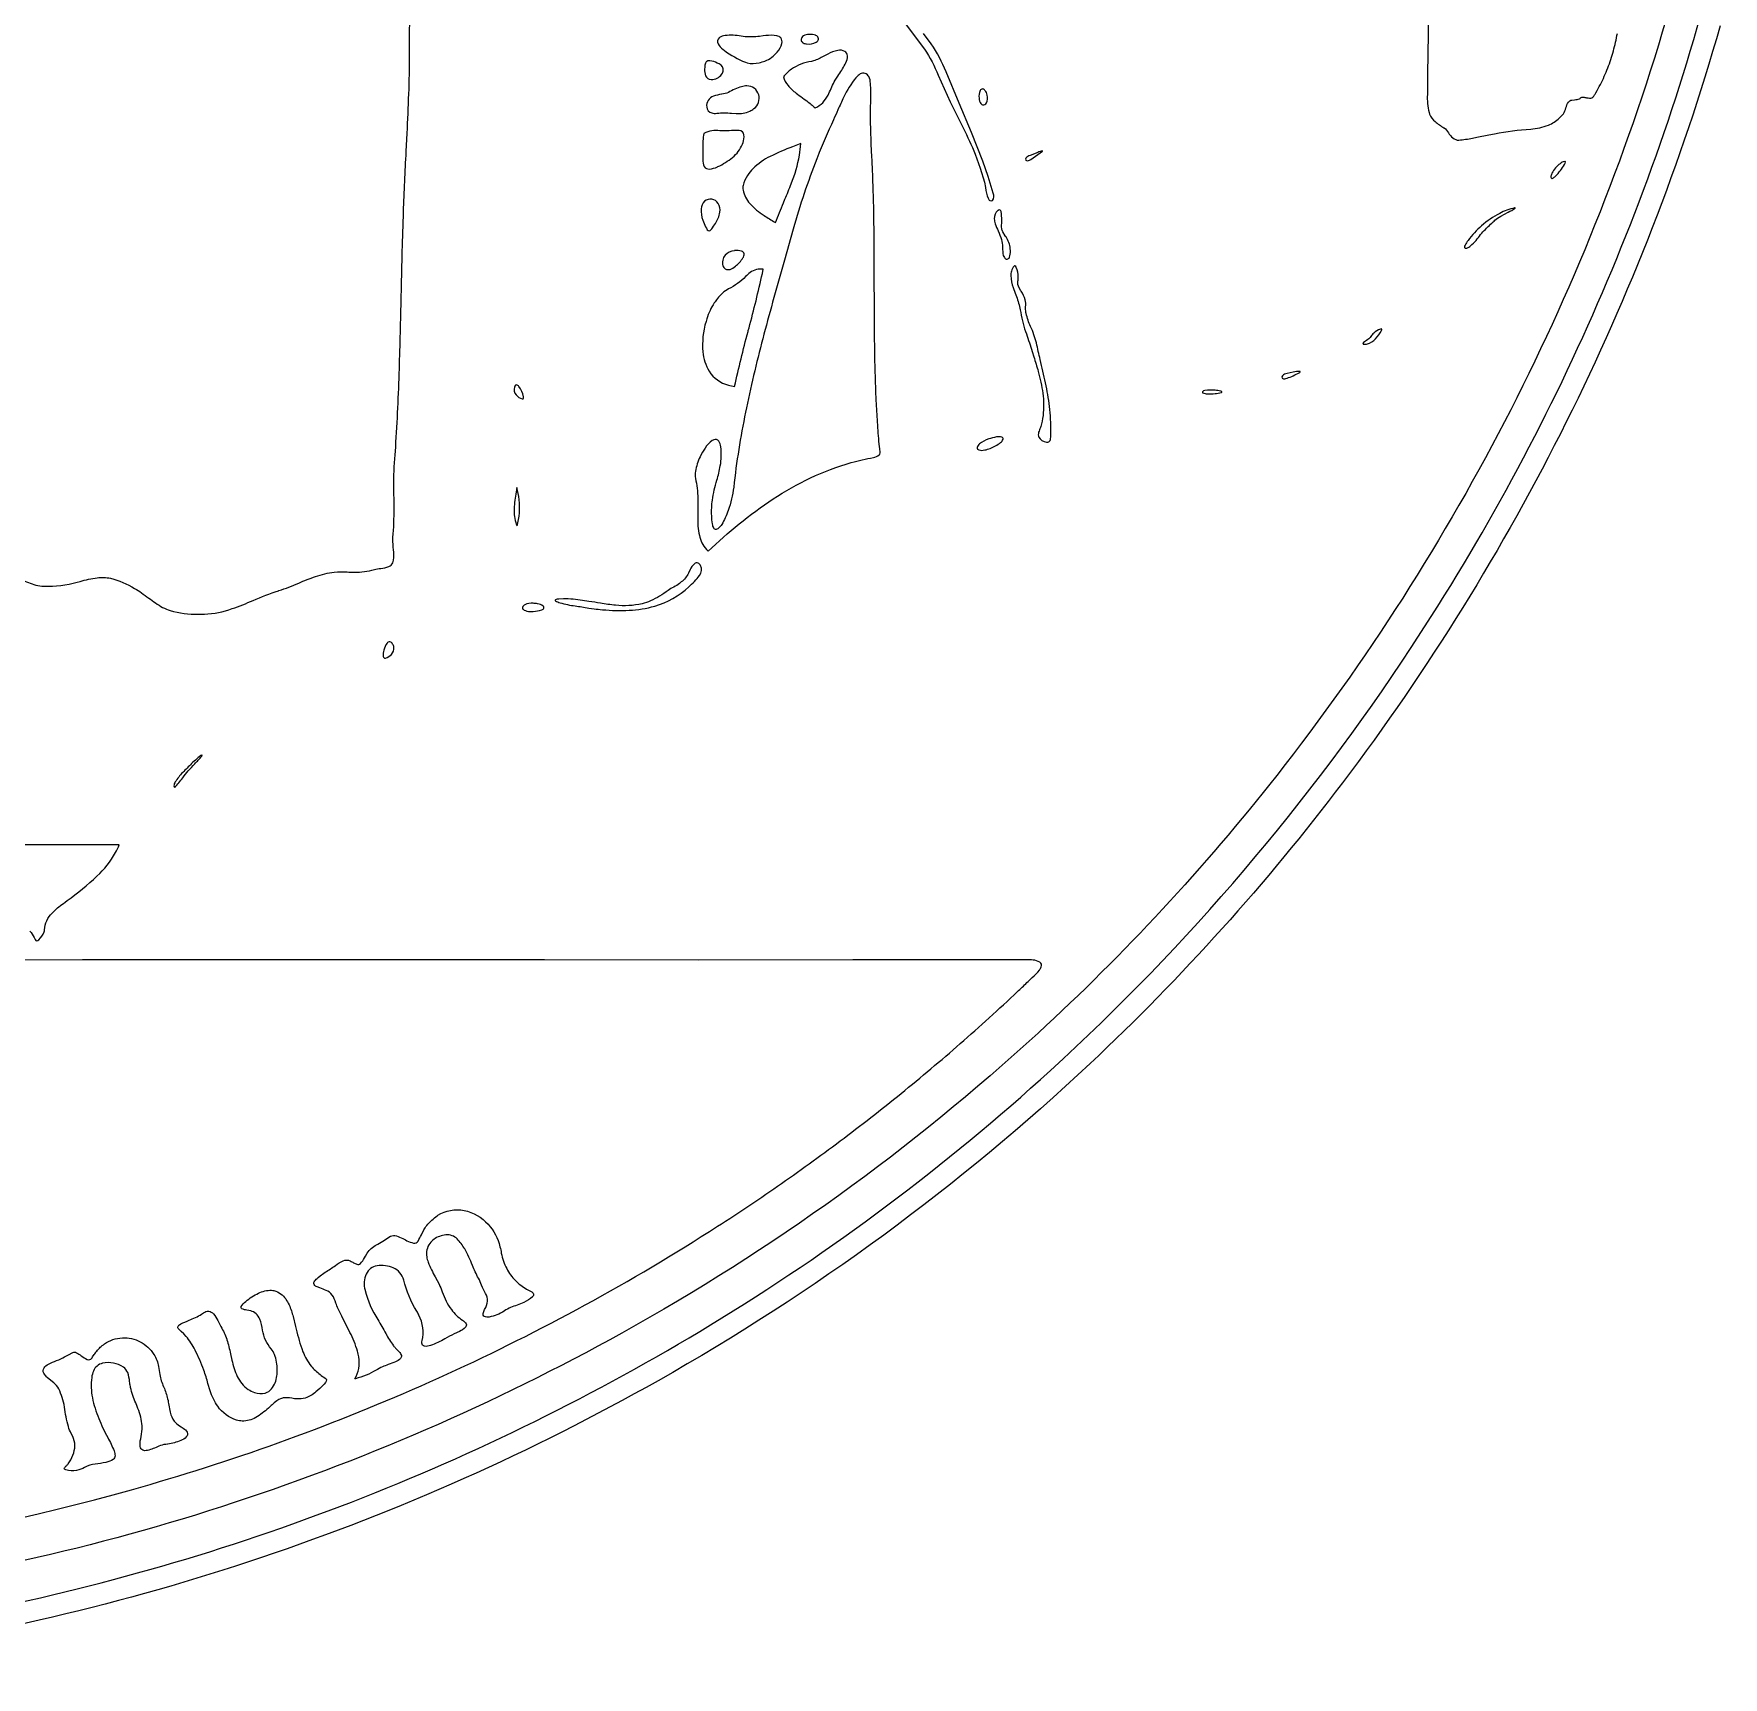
# Model space of a CAD drawing. Header units: metres. Extents: x 0.2 to 11.8, y 0.2 to 11.8.
# Drawn here: x 7.265 to 11.585, y 0.196 to 4.399 of the extents above; entities that cross this region are included whole.
import ezdxf

# ---------------------------------------------------------------- set-up
doc = ezdxf.new("R2010")
doc.units = ezdxf.units.M

msp = doc.modelspace()

# ---------------------------------------------------------------- linework, layer by layer
at = {"layer": 'Layer 1', "color": 0}
for points in [[(11.44927, 4.46999, -0.0971), (10.44344, 2.50247, -0.0402), (9.83347, 1.84359, -0.059), (8.7686, 1.07638, -0.0978), (6.65384, 0.39465, -0.0405), (5.75194, 0.3625), (5.75194, 0.3625, -0.0594), (4.44979, 0.57958, -0.0971), (2.48925, 1.59258, -0.0395), (1.84545, 2.19202, -0.0601), (1.06715, 3.27993, -0.097), (0.39794, 5.38226, -0.0386)], [(11.57739, 4.41896, -0.0927), (10.6115, 2.48336, -0.0422), (9.96654, 1.76588, -0.06), (8.8615, 0.95466, -0.0949), (6.76544, 0.24878, -0.0408), (5.83409, 0.1986), (5.83409, 0.1986, -0.0591), (4.50075, 0.39601, -0.0974), (2.46498, 1.4013, -0.0411), (1.76765, 2.03208, -0.0598), (0.95989, 3.13387, -0.0973), (0.24615, 5.28886, -0.0403)], [(0.37504, 4.84973, 0.085), (1.09177, 3.01738, 0.0488), (1.74968, 2.13395, 0.0626), (2.83666, 1.20596, 0.083), (4.59307, 0.42825, 0.0502), (5.71077, 0.25844), (5.71077, 0.25844, 0.061), (7.09344, 0.35942, 0.0883), (8.9956, 1.09734, 0.0481), (9.8648, 1.74779, 0.0623), (10.78766, 2.82955, 0.0861), (11.58365, 4.657, 0.0486)], [(10.83202, 4.50172), (10.83058, 4.39858), (10.8295, 4.29551), (10.8294, 4.2801, -0.0085), (10.82882, 4.24361, 0.0781), (10.83317, 4.19764), (10.83442, 4.19358, 0.1368), (10.84866, 4.17421, 0.0357), (10.87118, 4.15849), (10.87198, 4.15799, -0.1182), (10.8825, 4.14593, 0.0503), (10.88769, 4.13866, 0.113), (10.90168, 4.12821, 0.1046), (10.90915, 4.12707), (10.90915, 4.12707, 0.0345), (10.94414, 4.13218), (10.95512, 4.13425), (10.98574, 4.14023), (11.00076, 4.14324, -0.0379), (11.09309, 4.15522, 0.0767), (11.1385, 4.16537, 0.098), (11.16624, 4.18349), (11.17448, 4.19136, 0.1161), (11.18191, 4.20542), (11.18309, 4.20914, -0.0812), (11.1895, 4.22403, -0.1941), (11.19795, 4.22945), (11.20537, 4.23033, 0.0918), (11.21778, 4.2328, 0.1022), (11.22033, 4.23483, -0.2456), (11.22739, 4.23696, -0.0358), (11.23595, 4.23553, 0.0294), (11.24387, 4.23413, 0.2782), (11.25427, 4.23941, 0.0342), (11.25848, 4.24617), (11.25969, 4.24831, 0.0127), (11.2712, 4.26913, 0.0274), (11.29025, 4.31165, 0.0246), (11.30451, 4.35522, 0.0214), (11.31466, 4.39971, 0.0318)], [(7.23316, 3.00372, 0.0397), (7.26973, 2.9892, 0.0646), (7.29105, 2.98597, 0.0671), (7.3762, 2.99659), (7.38319, 2.99842, -0.0357), (7.42731, 3.00787, -0.0847), (7.46119, 3.00658, -0.0787), (7.52276, 2.98072, -0.016), (7.54035, 2.96939, -0.0095), (7.55879, 2.95599, 0.0379), (7.5944, 2.93208, 0.0487), (7.61382, 2.92394, 0.0729), (7.685, 2.91437), (7.70109, 2.91466), (7.70109, 2.91466, 0.0731), (7.77245, 2.92889, 0.0183), (7.82584, 2.94994, -0.0255), (7.89065, 2.97473), (7.89159, 2.97501, 0.0259), (7.94232, 2.99431, -0.02), (7.98529, 3.01105, -0.0456), (8.03315, 3.02246, -0.0471), (8.06638, 3.02276, 0.0128), (8.08472, 3.02211, 0.0632), (8.13598, 3.02865, -0.0243), (8.15217, 3.03181, 0.06), (8.17307, 3.0368, 0.0746), (8.17889, 3.04037, 0.1734), (8.1847, 3.0528, 0.0574), (8.18472, 3.07965), (8.18414, 3.0865), (8.18387, 3.0896, -0.044), (8.18449, 3.12696), (8.18541, 3.14031, 0.0154), (8.18611, 3.18993), (8.18558, 3.24098, -0.0222), (8.18901, 3.3222), (8.1904, 3.34201, 0.0085), (8.19983, 3.5423, 0.0026), (8.2046, 3.72764), (8.20494, 3.74314, -0.0032), (8.21036, 3.94381, -0.004), (8.21738, 4.09789), (8.21973, 4.14447, 0.0044), (8.22402, 4.24504, 0.0093), (8.22589, 4.34506), (8.22585, 4.35251, -0.0117), (8.22683, 4.44609)], [(9.49604, 4.42203), (9.54279, 4.35951, -0.0471), (9.57805, 4.29325), (9.60872, 4.22461), (9.6418, 4.15811, -0.0189), (9.67263, 4.09071), (9.68552, 4.05561), (9.69583, 4.01907), (9.69846, 4.00551, 0.0743), (9.70572, 3.97819, 0.4827), (9.71694, 3.9728, 0.252), (9.7184, 3.99095), (9.7184, 3.99095), (9.70525, 4.03423), (9.69177, 4.07358), (9.66312, 4.14683), (9.63173, 4.22117), (9.59825, 4.30127, 0.0453), (9.5599, 4.37356), (9.54044, 4.39946, -0.0305)], [(7.25512, 2.10427, -0.0714), (7.26562, 2.08828), (7.26804, 2.08321, 0.2367), (7.27252, 2.0792, 0.2251), (7.27784, 2.08199), (7.27819, 2.08236, 0.1014), (7.29131, 2.10238, 0.0626), (7.29245, 2.10777, -0.1732), (7.31153, 2.15058, -0.0486), (7.34079, 2.17532), (7.34509, 2.17846), (7.35019, 2.18219, 0.0323), (7.42642, 2.24488, 0.0788), (7.47376, 2.30491, 0.0285), (7.48326, 2.32502), (7.3928, 2.325), (7.30238, 2.32506), (7.21198, 2.32519)], [(6.00738, 0.46671, 0.0708), (7.56248, 0.68954, 0.0352), (8.30049, 0.96186, 0.0179), (8.65327, 1.13651, 0.0181), (8.99284, 1.33618, 0.0091), (9.15709, 1.44523, 0.0092), (9.31735, 1.56037, 0.0093), (9.47339, 1.68147, 0.0094), (9.625, 1.80855, 0.0051), (9.69905, 1.8743, 0.0059), (9.77185, 1.9415), (9.78319, 1.9521, 0.0143), (9.80765, 1.97567, -0.0205), (9.81845, 1.98573, 0.0592), (9.83677, 2.00464, 0.0575), (9.84131, 2.01298, 0.3927), (9.83752, 2.02491, 0.1108), (9.8204, 2.03041, 0.0441), (9.80359, 2.03114, -0.0139), (9.77344, 2.03085), (9.75436, 2.03089), (9.72501, 2.0308), (9.705, 2.03079), (9.65565, 2.03073), (9.55694, 2.03062), (9.35965, 2.03048), (8.96537, 2.03038), (8.57138, 2.03042), (8.17747, 2.03052), (7.78349, 2.03056), (7.38921, 2.03042), (7.19192, 2.03025)]]:
    msp.add_lwpolyline(points, format="xyb", dxfattribs=at)
for points in [[(9.13471, 4.32923, 0.1307), (9.16612, 4.35226, 0.1194), (9.17781, 4.37448, 0.2311), (9.17516, 4.38829, 0.1657), (9.16529, 4.39372, 0.0838), (9.13719, 4.39413), (9.13022, 4.39325), (9.12053, 4.3921), (9.11692, 4.39177, -0.072), (9.0736, 4.39292, 0.0731), (9.03282, 4.39424, 0.1251), (9.01835, 4.38913), (9.01758, 4.38845, 0.3588), (9.01505, 4.37306, 0.1062), (9.02756, 4.35881), (9.03023, 4.3567, 0.0662), (9.08468, 4.32625), (9.08898, 4.32484, 0.1299), (9.11996, 4.32486, 0.029), (9.13471, 4.32923)], [(9.24109, 4.37284, 0.156), (9.26581, 4.37743, 0.2244), (9.27184, 4.38503), (9.27187, 4.38605, 0.2793), (9.2651, 4.39491), (9.26441, 4.39524, 0.1057), (9.24756, 4.39707, 0.0299), (9.24037, 4.3962, 0.2213), (9.22867, 4.38904, 0.4239), (9.23264, 4.37546, 0.1168), (9.24109, 4.37284)], [(9.01292, 4.32416, 0.0751), (8.99393, 4.32997, 0.2577), (8.98451, 4.32676, 0.1454), (8.98086, 4.31555, 0.0312), (8.98055, 4.30383, 0.1549), (8.98506, 4.28805, 0.2783), (9.00138, 4.28187, 0.2256), (9.02623, 4.29839, 0.3818), (9.0226, 4.31834, 0.0805), (9.01292, 4.32416)], [(9.26357, 4.20915, 0.163), (9.29601, 4.24164, 0.0204), (9.30408, 4.2589, -0.0191), (9.31185, 4.27561, -0.0232), (9.32395, 4.29497, 0.0379), (9.3417, 4.32469, 0.1222), (9.34595, 4.34236, 0.2492), (9.3391, 4.35366, 0.193), (9.32076, 4.35637, 0.0694), (9.2954, 4.34677), (9.28525, 4.3415, -0.0438), (9.25892, 4.32939), (9.25347, 4.32808, 0.1152), (9.20233, 4.30805, 0.0648), (9.18201, 4.28911, 0.1184), (9.19414, 4.26668), (9.19596, 4.26449, 0.0524), (9.21756, 4.24478, 0.0094), (9.23503, 4.23191), (9.24174, 4.22707, -0.0273), (9.26357, 4.20915)], [(9.4121, 3.3154, 0.1445), (9.42668, 3.3218, 0.1965), (9.42943, 3.32742, 0.0278), (9.42793, 3.34239), (9.42625, 3.35684, -0.0058), (9.42217, 3.41259, -0.0047), (9.41922, 3.46744, -0.0103), (9.41469, 3.68443), (9.41444, 3.79259, 0.0025), (9.41376, 3.90133, 0.0052), (9.41136, 4.01122, 0.0041), (9.40819, 4.08445), (9.40666, 4.11665, -0.0179), (9.40521, 4.22474), (9.4053, 4.22828, 0.0292), (9.40468, 4.27216, 0.091), (9.40056, 4.28946), (9.39903, 4.29165, 0.1842), (9.38752, 4.29855, 0.1956), (9.37531, 4.29428, 0.0534), (9.36753, 4.28668, 0.0628), (9.33592, 4.23637, 0.0108), (9.32139, 4.20431, -0.0089), (9.31011, 4.17922, 0.0157), (9.26891, 4.083), (9.26823, 4.08131), (9.26734, 4.07912, 0.0141), (9.23501, 3.99079, 0.0132), (9.20726, 3.89944), (9.18474, 3.81989), (9.15444, 3.71243, 0.0095), (9.10584, 3.52523, 0.0082), (9.08513, 3.43095, 0.0104), (9.06783, 3.33592, 0.0137), (9.05483, 3.23967, -0.0561), (9.04084, 3.17985, -0.0495), (9.02417, 3.14399, -0.0581), (9.01799, 3.13614, -0.158), (9.00971, 3.1312, -0.3115), (9.00397, 3.13487, -0.0826), (9.00057, 3.14537, -0.0547), (8.99867, 3.18709, -0.0201), (9.00035, 3.20658, -0.0367), (9.01178, 3.25761, 0.0259), (9.02061, 3.29407, 0.0767), (9.02176, 3.34266, 0.1273), (9.01686, 3.35749, 0.3672), (9.00417, 3.36086, 0.0528), (8.99998, 3.35871, 0.0897), (8.98168, 3.33958, 0.0459), (8.96898, 3.31752, 0.0655), (8.95671, 3.28007, 0.0992), (8.95694, 3.26203, -0.0563), (8.96286, 3.21082, -0.0084), (8.96288, 3.17683), (8.96277, 3.16326, 0.0586), (8.96695, 3.11633, 0.13), (8.985, 3.08016), (8.98958, 3.07563, -0.0194), (9.06849, 3.14535, -0.0264), (9.15571, 3.20931, -0.0341), (9.25134, 3.26312, -0.0423), (9.35555, 3.30236, -0.0242), (9.4121, 3.3154)], [(9.01192, 4.19557, -0.0565), (9.04918, 4.1956), (9.0608, 4.19481, 0.1211), (9.09615, 4.20101, 0.0572), (9.10648, 4.20744, 0.3087), (9.11874, 4.24317, 0.3422), (9.08846, 4.26554, 0.0769), (9.07448, 4.26338, 0.0581), (9.04133, 4.24904, -0.0775), (9.02461, 4.24443), (9.02343, 4.24422, 0.0453), (9.00318, 4.2394, 0.3558), (8.98572, 4.21163, 0.2985), (8.99856, 4.1967, 0.1165), (9.01192, 4.19557)], [(9.6914, 4.21743, 0.3473), (9.70103, 4.22203, 0.188), (9.70329, 4.24211, 0.1192), (9.69727, 4.25425, 0.2186), (9.69097, 4.25813, 0.2768), (9.6855, 4.25386, 0.1311), (9.68233, 4.23424, 0.1518), (9.68701, 4.22024, 0.1571), (9.6914, 4.21743)], [(9.05177, 4.0826, 0.1195), (9.07745, 4.11642), (9.07891, 4.12055, 0.118), (9.08106, 4.1401, 0.3558), (9.06883, 4.1514), (9.06669, 4.15159, 0.027), (9.04353, 4.15098, -0.0461), (9.01977, 4.15083, 0.1502), (8.97842, 4.1441, 0.0564), (8.9761, 4.10525, -0.0235), (8.97605, 4.09237, 0.0512), (8.9769, 4.06753, 0.0877), (8.97969, 4.05957, 0.2889), (8.99293, 4.05298, 0.0927), (9.0131, 4.05864), (9.0144, 4.05922, 0.0608), (9.05177, 4.0826)], [(9.16207, 3.91602, -0.0155), (9.18199, 3.96681), (9.18576, 3.97579, 0.0076), (9.20205, 4.01563, 0.0512), (9.223, 4.08847, 0.029), (9.22621, 4.1183), (9.20562, 4.11016, 0.0269), (9.1485, 4.08552, 0.0782), (9.10424, 4.05424, 0.0501), (9.09021, 4.03692, 0.0987), (9.07892, 4.01112, 0.0879), (9.07881, 3.99928, 0.1387), (9.09626, 3.96463, 0.0646), (9.13251, 3.93421, 0.0143), (9.16037, 3.91702), (9.16207, 3.91602)], [(9.81442, 4.07772), (9.84457, 4.09915, 0.9951), (9.84453, 4.09958, 0.0424), (9.83251, 4.09548), (9.81274, 4.08796, 0.1471), (9.80213, 4.08092, 0.3647), (9.80181, 4.07542, 0.28), (9.80837, 4.07454, 0.0881), (9.81442, 4.07772)], [(11.15655, 4.03503, 0.0592), (11.17942, 4.06463, 0.1416), (11.18173, 4.07167, 0.4898), (11.17926, 4.07273, 0.0878), (11.16864, 4.06672), (11.16529, 4.06422, 0.144), (11.14585, 4.03879, 0.1776), (11.14533, 4.03059, 0.4353), (11.14939, 4.02953, 0.1036), (11.15655, 4.03503)], [(9.008, 3.91372, 0.1058), (9.01952, 3.94238, 0.1853), (9.01522, 3.96519, 0.4537), (8.98045, 3.97064, 0.1916), (8.97153, 3.95141, 0.1062), (8.97579, 3.92232), (8.97912, 3.91358, 0.065), (8.98731, 3.89791, 0.2759), (8.9925, 3.89515, 0.1736), (8.99849, 3.89971, 0.0282), (9.008, 3.91372)], [(9.76195, 3.84911, 0.127), (9.75123, 3.87964), (9.75101, 3.88), (9.74942, 3.88259), (9.74353, 3.89259, -0.0779), (9.7402, 3.90084, -0.0313), (9.74013, 3.91392, 0.0418), (9.73945, 3.94002, 0.1664), (9.73633, 3.94762, 0.3502), (9.73131, 3.94729), (9.73058, 3.94679, 0.2537), (9.72129, 3.92582, 0.0769), (9.72375, 3.91321, 0.0134), (9.73112, 3.89474, -0.0143), (9.73983, 3.87278, -0.0729), (9.74224, 3.85352), (9.74228, 3.8518, 0.0638), (9.74434, 3.83233, 0.0894), (9.74714, 3.82666, 0.2458), (9.754, 3.8225, 0.2768), (9.75982, 3.82728, 0.1219), (9.76232, 3.8444), (9.76195, 3.84911)], [(10.95645, 3.87462, -0.0299), (10.98036, 3.90207), (10.98152, 3.90328, -0.0185), (10.99335, 3.91453, 0.0191), (11.00113, 3.92188, -0.0582), (11.0166, 3.93235), (11.03537, 3.9426, 0.0329), (11.05329, 3.95285, 0.6347), (11.05357, 3.95367), (11.05194, 3.9536, 0.0726), (11.01389, 3.93961, 0.0599), (10.96736, 3.90792, 0.0592), (10.93278, 3.87064, 0.0355), (10.92547, 3.85844, 0.1672), (10.92389, 3.85226, 0.3882), (10.92738, 3.85066, 0.0515), (10.93142, 3.85157, 0.0897), (10.94294, 3.85984, 0.0408), (10.95645, 3.87462)], [(9.05922, 3.80459, 0.0785), (9.07822, 3.82555, 0.1703), (9.08129, 3.83655, 0.2905), (9.07477, 3.84328, 0.1042), (9.05721, 3.84434), (9.0567, 3.84428, 0.2003), (9.03289, 3.83251, 0.26), (9.02741, 3.80536, 0.3484), (9.04128, 3.79573, 0.1471), (9.05638, 3.8023), (9.05922, 3.80459)], [(9.8656, 3.37946, 0.0188), (9.86509, 3.41376, 0.0171), (9.86244, 3.44582, 0.0242), (9.85241, 3.50619, 0.0098), (9.83864, 3.56566, -0.01), (9.83383, 3.58686, 0.0337), (9.82275, 3.62933, 0.0155), (9.81428, 3.65032, -0.0487), (9.80262, 3.68325), (9.80197, 3.6865, -0.0538), (9.80149, 3.70084, 0.0742), (9.80039, 3.71854, 0.0691), (9.7899, 3.74051), (9.78923, 3.74161), (9.78492, 3.74896, -0.174), (9.78179, 3.76655), (9.78201, 3.76868), (9.78264, 3.77678, 0.1079), (9.77759, 3.80164, 0.2314), (9.77383, 3.8054, 0.2005), (9.77218, 3.80484, 0.1473), (9.76498, 3.79192, 0.0718), (9.76349, 3.78045, 0.0673), (9.76958, 3.74986, 0.0112), (9.77624, 3.73115, -0.0391), (9.78697, 3.69726), (9.78769, 3.69298, 0.0471), (9.80111, 3.63797), (9.80334, 3.63138, -0.0073), (9.81813, 3.58648), (9.82234, 3.57289, -0.0093), (9.83356, 3.53532, -0.0341), (9.84523, 3.47973, -0.0625), (9.84599, 3.42264, -0.0347), (9.84012, 3.39444, -0.0322), (9.83713, 3.38627, 0.1009), (9.83355, 3.37317, 0.1217), (9.83499, 3.36773, 0.2311), (9.85441, 3.35435, 0.0707), (9.85858, 3.35454, 0.3164), (9.86472, 3.36116, 0.0587), (9.86557, 3.37391), (9.8656, 3.37946)], [(9.05721, 3.49715, -0.0125), (9.09154, 3.63756), (9.0922, 3.64005), (9.09399, 3.64687, 0.0123), (9.1281, 3.78618), (9.13025, 3.79657, 0.2112), (9.09706, 3.78842, 0.0437), (9.08519, 3.77803, -0.0821), (9.04191, 3.74638, 0.1106), (9.01315, 3.72165, 0.0176), (9.00506, 3.71058, 0.0687), (8.98625, 3.67008), (8.984, 3.66291, 0.098), (8.97604, 3.58545, 0.1147), (8.99225, 3.53603, 0.1897), (9.04116, 3.5004, 0.0361), (9.05721, 3.49715)], [(10.67532, 3.60578, 0.1337), (10.69623, 3.61877, 0.0762), (10.71155, 3.63981, 0.2551), (10.71215, 3.64344, 0.291), (10.70864, 3.64373, 0.0944), (10.69151, 3.63331, 0.0979), (10.68439, 3.62488, -0.1342), (10.67698, 3.61725), (10.67322, 3.61463), (10.66796, 3.61097, 0.1691), (10.66413, 3.60686, 0.4358), (10.66611, 3.60506, 0.0967), (10.67532, 3.60578)], [(8.51678, 3.4656, 0.1878), (8.51704, 3.47083, 0.1038), (8.50548, 3.49696, 0.1998), (8.49939, 3.50124, 0.3057), (8.4951, 3.49799), (8.49399, 3.49532, 0.2679), (8.49852, 3.47525, 0.1572), (8.51379, 3.46513, 0.2369), (8.51678, 3.4656)], [(10.46999, 3.51805, 0.0326), (10.50098, 3.53212, 0.1465), (10.50371, 3.5345, 0.4483), (10.50236, 3.53537, 0.056), (10.4858, 3.53358), (10.46991, 3.53048, 0.1731), (10.45808, 3.52426, 0.3615), (10.45742, 3.51814, 0.2539), (10.46412, 3.51643, 0.0645), (10.46999, 3.51805)], [(10.2857, 3.47864, 0.0644), (10.30196, 3.48176, 0.3753), (10.30339, 3.48333, 0.1924), (10.29968, 3.4852, 0.0381), (10.28578, 3.48724, 0.0757), (10.25963, 3.4865, 0.1698), (10.2536, 3.48355, 0.4696), (10.25475, 3.48066, 0.113), (10.2665, 3.47798, 0.0429), (10.2857, 3.47864)], [(9.71062, 3.33883, 0.0792), (9.7373, 3.35356, 0.1492), (9.74369, 3.36205, 0.4281), (9.74026, 3.3676, 0.1196), (9.72662, 3.36789, 0.0441), (9.70703, 3.36273, 0.0953), (9.68352, 3.3502, 0.1716), (9.67758, 3.34121, 0.3841), (9.68206, 3.33469, 0.1328), (9.69668, 3.33458, 0.0447), (9.71062, 3.33883)], [(8.50033, 3.23856), (8.4978, 3.22188, 0.0383), (8.49317, 3.17908, 0.1106), (8.50076, 3.14024, 0.1035), (8.50598, 3.20747, 0.0326), (8.50033, 3.23856)], [(8.96738, 3.0137, 0.3016), (8.9702, 3.03922, 0.1515), (8.96406, 3.04504, 0.2975), (8.95432, 3.04336, 0.1003), (8.94313, 3.02857), (8.93891, 3.01983, -0.1306), (8.92079, 2.9971), (8.91861, 2.99533), (8.91604, 2.99323, -0.0493), (8.90149, 2.9841, 0.0317), (8.8872, 2.97555, -0.048), (8.84226, 2.94859, -0.0488), (8.8207, 2.94117, -0.0802), (8.75282, 2.93756, -0.0171), (8.71393, 2.94291, 0.008), (8.68463, 2.9473), (8.66824, 2.9497, 0.048), (8.61956, 2.95385), (8.60792, 2.95327, 0.1009), (8.5989, 2.95148, 0.6502), (8.59893, 2.94912, 0.0833), (8.61094, 2.944, 0.0429), (8.6496, 2.93594, -0.0236), (8.66633, 2.93326, 0.0182), (8.68426, 2.93032), (8.698, 2.92865, 0.0101), (8.71891, 2.92625, 0.0367), (8.78734, 2.92461, 0.0585), (8.85278, 2.93546, 0.1144), (8.94005, 2.98426, 0.0402), (8.96738, 3.0137)], [(8.54219, 2.92186, 0.0778), (8.56388, 2.9257, 0.1973), (8.56966, 2.93024, 0.335), (8.56761, 2.93548, 0.1187), (8.55312, 2.94122, 0.0332), (8.54203, 2.94262, 0.1408), (8.52063, 2.93882, 0.2297), (8.51469, 2.93181, 0.3115), (8.51858, 2.92532, 0.122), (8.53384, 2.92176, 0.025), (8.54219, 2.92186)], [(8.1591, 2.80443, 0.3309), (8.16436, 2.80265, 0.1581), (8.17942, 2.81202, 0.2261), (8.18582, 2.83033, 0.111), (8.1825, 2.83842, 0.1952), (8.17563, 2.84405, 0.2744), (8.16818, 2.84063, 0.1074), (8.16005, 2.82306, 0.1011), (8.15848, 2.80622), (8.1591, 2.80443)], [(7.62578, 2.47144, 0.0073), (7.64593, 2.49639), (7.64964, 2.50111), (7.65977, 2.51374, -0.0205), (7.67633, 2.53208, 0.0288), (7.69441, 2.55192), (7.69544, 2.55383, 0.7615), (7.69481, 2.55432, 0.0897), (7.68527, 2.54803, 0.018), (7.67118, 2.53518), (7.66857, 2.53266, 0.0124), (7.6457, 2.50984, 0.0545), (7.62655, 2.48574, 0.1506), (7.6234, 2.47543, 0.2215), (7.62578, 2.47144)], [(8.20258, 1.01114, -0.0989), (8.19003, 1.00316, -0.0182), (8.17122, 0.99575, 0.0208), (8.15665, 0.99001, 0.0143), (8.14023, 0.98142, -0.0629), (8.08802, 0.95963), (8.08586, 0.95899, 0.1795), (8.09615, 1.01528, 0.0308), (8.0929, 1.03005, 0.0448), (8.07326, 1.07824), (8.06438, 1.09593), (8.06065, 1.1033), (8.05284, 1.11934), (8.04346, 1.13838, -0.0359), (8.03743, 1.15323, 0.0657), (8.02816, 1.1736, 0.1326), (8.01243, 1.18568, 0.0259), (7.99671, 1.19182), (7.98978, 1.19432, -0.1992), (7.98185, 1.20057, -0.2605), (7.98338, 1.2097, -0.0838), (7.99179, 1.21823), (7.99737, 1.22252, -0.0404), (8.02328, 1.24045, 0.033), (8.0363, 1.24917, -0.0559), (8.05587, 1.26135, -0.2149), (8.07393, 1.26084, -0.0277), (8.08283, 1.25641, 0.0277), (8.09105, 1.25231, 0.2983), (8.10021, 1.25445, 0.0799), (8.11055, 1.26868), (8.11285, 1.27277), (8.11764, 1.28104, -0.1386), (8.14108, 1.30185), (8.14484, 1.30381, 0.0276), (8.16194, 1.31436, -0.0163), (8.17686, 1.32383, -0.2085), (8.19236, 1.32489, -0.0474), (8.20836, 1.31795), (8.21516, 1.31458), (8.21922, 1.31265, 0.0709), (8.23553, 1.30651, 0.319), (8.24755, 1.31167, 0.03), (8.25625, 1.32779), (8.26268, 1.34028, -0.0459), (8.26986, 1.35112, -0.0731), (8.29696, 1.37666), (8.2986, 1.3777, -0.1894), (8.36554, 1.39003, -0.1614), (8.42675, 1.35479, -0.1219), (8.45703, 1.29718, -0.024), (8.46055, 1.28057, 0.081), (8.47444, 1.24115, 0.0775), (8.49663, 1.21099, 0.0684), (8.52506, 1.18888), (8.52976, 1.18635), (8.53645, 1.18265, -0.159), (8.54302, 1.17632, -0.2985), (8.54106, 1.17002), (8.54049, 1.16943, -0.0696), (8.51835, 1.15492, -0.0391), (8.50106, 1.14767, 0.0713), (8.46858, 1.13317), (8.46771, 1.13257, -0.1051), (8.4296, 1.1174, -0.1491), (8.41735, 1.11855, -0.3417), (8.41394, 1.12647, -0.0917), (8.41784, 1.13655, 0.1168), (8.42517, 1.15839, 0.154), (8.41996, 1.17743, -0.0368), (8.41021, 1.1986, 0.0342), (8.40207, 1.21653, -0.0332), (8.38678, 1.24945, 0.0362), (8.36682, 1.29166), (8.36648, 1.29222, 0.0703), (8.34771, 1.31698, 0.2165), (8.31897, 1.32761, 0.0771), (8.30227, 1.32355, 0.1425), (8.27739, 1.30548, 0.2018), (8.26981, 1.27125, 0.0527), (8.2735, 1.25733, 0.0336), (8.29149, 1.22007), (8.30139, 1.20113, -0.0293), (8.3096, 1.18201, 0.0766), (8.33274, 1.13633, 0.0866), (8.36147, 1.10915, -0.1334), (8.37041, 1.10027, -0.3234), (8.3685, 1.09072, -0.0873), (8.35379, 1.08071), (8.34018, 1.07418, 0.024), (8.31608, 1.06201, -0.0537), (8.27966, 1.04465, -0.1168), (8.26426, 1.04268, -0.394), (8.25745, 1.051, -0.0655), (8.25813, 1.05706, 0.1747), (8.24982, 1.12194, 0.0233), (8.24429, 1.13202, -0.0771), (8.21101, 1.21181, 0.2347), (8.18431, 1.24298, 0.1405), (8.14275, 1.24841, 0.2587), (8.11502, 1.22732, 0.1728), (8.11196, 1.18635), (8.11216, 1.18558, 0.0749), (8.14453, 1.11081, -0.0143), (8.16523, 1.0753), (8.16562, 1.07457, 0.0474), (8.18468, 1.044, 0.0265), (8.1903, 1.03778), (8.19177, 1.03632), (8.19866, 1.0293, -0.1323), (8.20498, 1.01902, -0.2389), (8.20258, 1.01114)], [(7.78361, 0.85374, -0.1661), (7.73552, 0.88908, -0.0794), (7.71592, 0.92876), (7.71029, 0.9478, 0.0203), (7.69973, 0.98141, 0.0359), (7.67721, 1.03308, 0.0493), (7.65454, 1.06805), (7.64886, 1.07425), (7.64207, 1.08047), (7.63649, 1.08562, -0.2161), (7.63332, 1.09204, -0.2181), (7.63759, 1.09759), (7.64127, 1.09977, -0.0191), (7.66203, 1.1091, 0.0389), (7.69411, 1.12452), (7.6992, 1.12802, -0.1895), (7.71215, 1.13262, -0.1905), (7.72434, 1.12555, -0.0657), (7.7352, 1.10863), (7.74346, 1.09283, -0.0423), (7.75831, 1.06101), (7.75885, 1.05934, -0.0201), (7.76798, 1.02336), (7.77173, 1.00716, 0.0525), (7.78532, 0.96572, 0.1401), (7.81338, 0.93243, 0.056), (7.82898, 0.92465, 0.17), (7.85695, 0.92314, 0.1422), (7.87284, 0.93395, 0.134), (7.88665, 0.96685, 0.044), (7.88767, 0.98227, 0.0913), (7.88046, 1.02139, 0.0731), (7.87175, 1.0362, -0.14), (7.85013, 1.08371, 0.0673), (7.84273, 1.11189, 0.0806), (7.83341, 1.12597, 0.1391), (7.81975, 1.13291), (7.80974, 1.13502, -0.0742), (7.79721, 1.13843, -0.4653), (7.79551, 1.14408, -0.0932), (7.80725, 1.15743, -0.0598), (7.83924, 1.17854, -0.1192), (7.87253, 1.18582, -0.045), (7.87905, 1.18486, -0.1755), (7.90917, 1.16363, -0.0737), (7.9237, 1.13327, -0.0174), (7.92804, 1.11862), (7.93427, 1.0936, 0.0254), (7.95013, 1.03668), (7.95309, 1.02884, 0.0666), (7.97436, 0.9919, 0.0584), (7.99702, 0.97045, 0.0163), (8.00995, 0.961, -0.2406), (8.01339, 0.95645, -0.1426), (8.01082, 0.95038), (8.01073, 0.95023, -0.046), (7.99625, 0.93494), (7.98636, 0.92597, -0.113), (7.95917, 0.91018, -0.0815), (7.93877, 0.9081, -0.0248), (7.92452, 0.90958, 0.0747), (7.90262, 0.91044), (7.90061, 0.91007, 0.1149), (7.88279, 0.90033, 0.0155), (7.87197, 0.89082), (7.86494, 0.88449, -0.053), (7.8324, 0.86049, -0.137), (7.79791, 0.85131, -0.0648), (7.78361, 0.85374)], [(7.37442, 0.72504, -0.1295), (7.34705, 0.72636), (7.34506, 0.72724, -0.365), (7.34285, 0.73045, -0.1306), (7.34737, 0.73624), (7.34772, 0.73657, 0.0419), (7.35284, 0.74203, 0.0684), (7.36509, 0.76381, 0.0815), (7.36984, 0.78892, 0.1199), (7.36436, 0.812), (7.36062, 0.81981, -0.044), (7.35323, 0.83725, -0.0339), (7.34322, 0.88734, 0.0727), (7.32859, 0.93413, 0.101), (7.31598, 0.94897), (7.3085, 0.95518), (7.29916, 0.96305, -0.0602), (7.2921, 0.97095, -0.2356), (7.28949, 0.98422, -0.1698), (7.29884, 0.99498, -0.0566), (7.31284, 1.00178, 0.0349), (7.35375, 1.02117), (7.36511, 1.02712, -0.2244), (7.37394, 1.02629, -0.0466), (7.3864, 1.01827, 0.0667), (7.40132, 1.00916, 0.1688), (7.40824, 1.00876, 0.144), (7.41543, 1.01557), (7.41921, 1.02128, -0.0368), (7.42568, 1.03046, -0.0607), (7.4455, 1.04867, -0.1392), (7.49144, 1.0642, -0.1302), (7.53715, 1.05415, -0.1303), (7.57229, 1.02166, -0.0924), (7.58392, 0.99093, -0.0186), (7.58734, 0.97038, 0.0689), (7.59681, 0.93914), (7.59723, 0.93814, -0.0151), (7.60297, 0.92348, -0.0405), (7.61024, 0.89212, 0.0148), (7.61382, 0.8738, 0.0916), (7.62416, 0.85077, 0.0978), (7.63788, 0.83897), (7.64179, 0.8365), (7.64718, 0.83306, -0.1391), (7.65725, 0.82287, -0.3165), (7.65495, 0.81093, -0.104), (7.64078, 0.80147, -0.054), (7.60737, 0.79222), (7.60669, 0.79212), (7.6022, 0.79162, 0.0965), (7.58447, 0.78679, -0.0411), (7.55584, 0.77633, -0.0752), (7.54917, 0.77563, -0.2104), (7.53906, 0.78027, -0.129), (7.5368, 0.78603, -0.0744), (7.53823, 0.80588), (7.53932, 0.81187, 0.0514), (7.54235, 0.83716), (7.54223, 0.83912, 0.0667), (7.5313, 0.88336), (7.52921, 0.88884), (7.52571, 0.89764, -0.041), (7.51245, 0.93685), (7.51183, 0.93983, -0.0165), (7.51, 0.9522, 0.064), (7.5051, 0.97531, 0.1528), (7.49413, 0.98923, 0.2068), (7.44082, 0.9993, 0.2461), (7.4175, 0.97936, 0.0724), (7.413, 0.96254, 0.0827), (7.41471, 0.91093, 0.0484), (7.43083, 0.8583, 0.0282), (7.45389, 0.80913, -0.0442), (7.47001, 0.77489, -0.0563), (7.47278, 0.7626, -0.2696), (7.46788, 0.75339, -0.0947), (7.44941, 0.74577, -0.0312), (7.42193, 0.74106, 0.0993), (7.39498, 0.73267, -0.0683), (7.37442, 0.72504)]]:
    msp.add_lwpolyline(points, format="xyb", close=True, dxfattribs=at)

doc.saveas('drawing.dxf')
